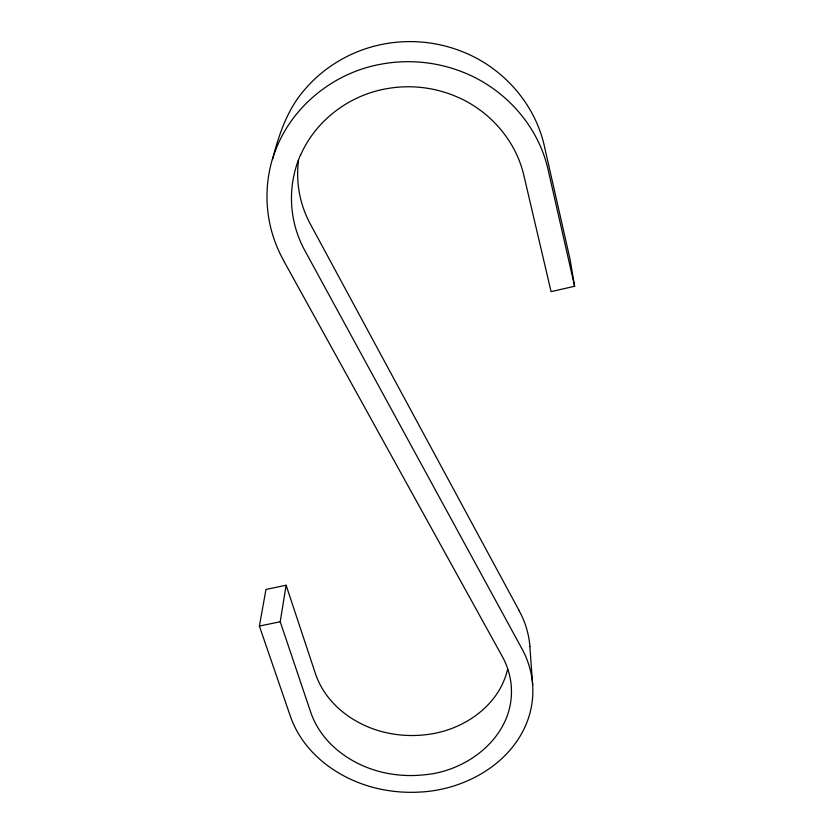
<?xml version="1.0" encoding="UTF-8"?>
<svg xmlns="http://www.w3.org/2000/svg" width="834" height="834" viewBox="0 0 834 834"><rect width="100%" height="100%" fill="white"/><g stroke="black" fill="none" stroke-linecap="round" stroke-linejoin="round"><path stroke-width="1.25" d="M511.346 687.977C513.984 735.181 468.927 770.939 424.944 774.723A122.671 122.671 0 0 1 389.541 773.723C355.513 767.958 322.278 745.982 310.759 712.351L280.224 621.757L286.114 585.228L265.973 589.45L259.384 626.073L290.42 716.416C304.66 757.168 345.193 783.574 386.559 790.288A148.473 148.473 0 0 0 419.158 792.102C467.176 790.069 517.674 760.681 530.247 711.986A85.735 85.735 0 0 0 532.634 684.808L529.871 646.673M507.697 668.899C499.243 706.283 462.422 730.813 425.809 734.702A117.177 117.177 0 0 1 391.573 733.743C358.505 728.103 326.448 706.429 315.461 673.726L286.114 585.228M300.647 155.041C315.116 121.847 346.485 97.359 381.68 89.686A122.629 122.629 0 0 1 457.345 97.015C489.985 111.11 515.819 140.612 523.867 175.442L551.076 291.629L574.616 286.271L569.945 258.759L544.321 145.908C535.345 105.845 506.311 71.515 469.115 54.554A141.519 141.519 0 0 0 371.276 46.996C345.505 54.366 321.955 69.285 304.577 89.728C287.303 109.4 278.921 134.649 272.437 159.534C286.573 110.964 330.118 73.809 379.449 64.489A148.369 148.369 0 0 1 458.773 70.588C502.495 86.152 537.93 124.13 548.094 169.709L574.616 286.271M259.384 626.073L280.224 621.757M283.591 260.583L501.995 655.941A74.57 74.57 0 0 1 511.43 687.977M519.269 610.863L310.509 224.388A105.835 105.835 0 0 1 298.541 159.992M532.717 684.797A90.27 90.27 0 0 0 521.625 648.185L304.931 250.711A108.576 108.576 0 0 1 300.49 154.968M519.217 610.895A88.936 88.936 0 0 1 529.944 646.673M283.654 260.542A131.355 131.355 0 0 1 272.291 159.492"/></g></svg>
